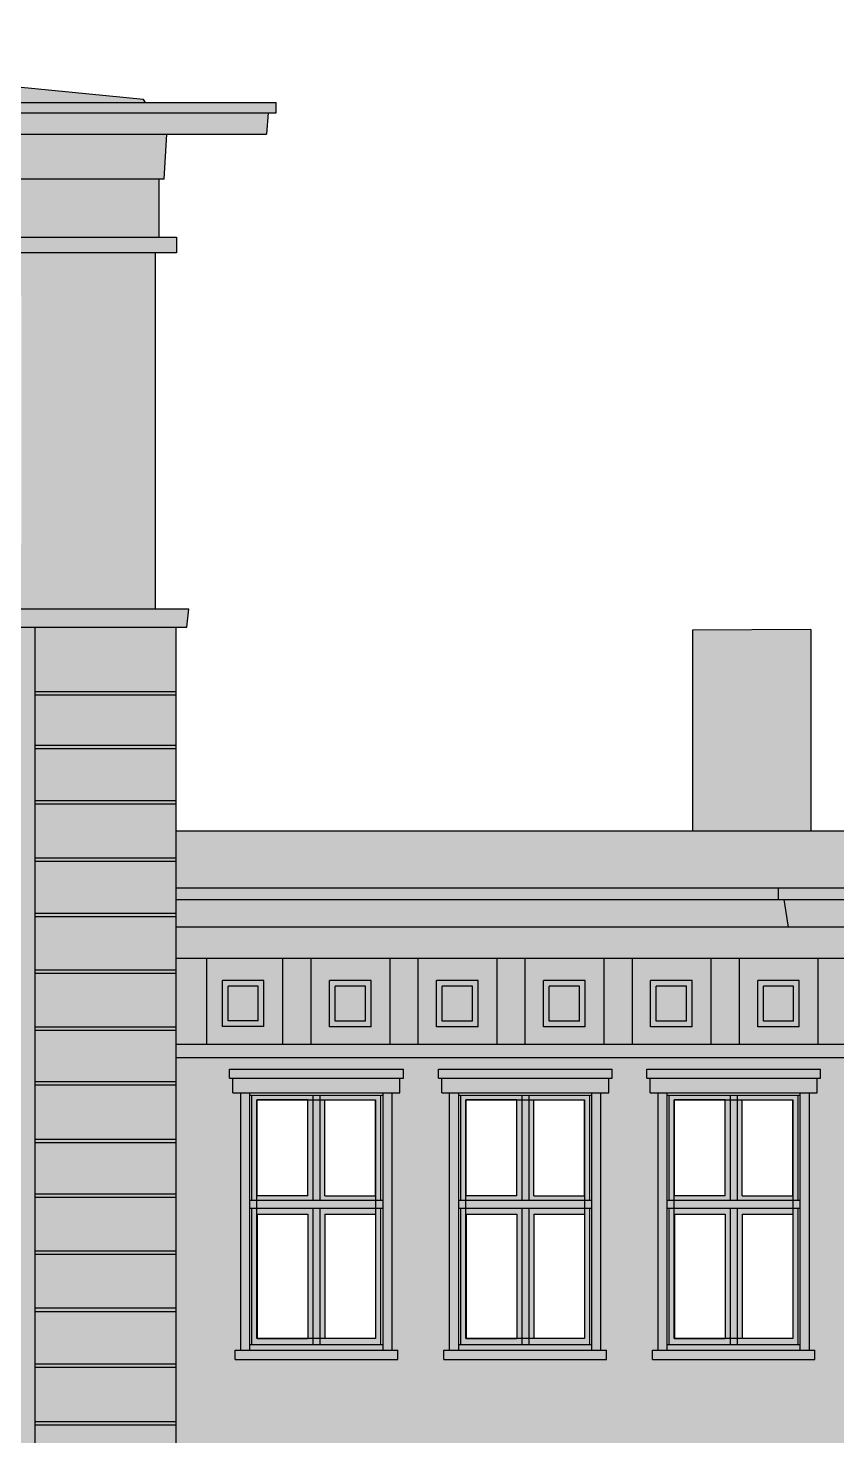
# Model space of a CAD drawing. Header units: metres. Extents: x -6 to 116, y 234 to 267.
# Drawn here: x 17.5 to 24.67, y 251.21 to 263.68 of the extents above; entities that cross this region are included whole.
import ezdxf

# ---------------------------------------------------------------- set-up
doc = ezdxf.new("R2010")
doc.units = ezdxf.units.M
doc.header["$LTSCALE"] = 0.01
doc.header["$XCLIPFRAME"] = 2
doc.linetypes.add('AUSGEZOGEN', pattern=[0])
for name, color, linetype in [('A_Fensterrahmen', 1, 'Continuous'), ('A_Glasbild', 7, 'Continuous'), ('A_Schraff_Dach', 17, 'Continuous'), ('A_Schraff_Fassade_OG', 41, 'Continuous'), ('A_Schraff_Fensterrahmen', 255, 'Continuous'), ('A_Schraff_Gewaende', 23, 'Continuous'), ('A_Schraff_Paneel', 14, 'Continuous'), ('A_Schraff_Sims', 17, 'Continuous'), ('A_Schraff_Stuck', 23, 'Continuous'), ('A_Stuck_am_dach', 2, 'Continuous'), ('FASSADE', 7, 'AUSGEZOGEN'), ('FASSADE_STRUKTUR', 2, 'AUSGEZOGEN')]:
    doc.layers.add(name, color=color, linetype=linetype)
picture_1 = doc.add_image_def('image1.jpg', size_in_pixel=(60, 84))

msp = doc.modelspace()

# ---------------------------------------------------------------- hatches: boundary and pattern name
at = {"layer": 'A_Schraff_Dach'}
for color, points in [(256, [(12.188, 263.676), (5.851, 263.024), (5.849, 263.019), (18.544, 263.019), (18.525, 263.044)]), (256, [(18.734, 262.738), (5.671, 262.738), (5.708, 262.34), (18.708, 262.34)]), (256, [(18.816, 256.568), (18.816, 256.066), (102.152, 256.066), (97.015, 256.568)]), (11, [(18.816, 256.066), (18.816, 255.721), (103.124, 255.721), (103.162, 255.963), (103.212, 255.963), (103.212, 256.066)]), (256, [(18.816, 255.721), (18.816, 255.442), (102.434, 255.442), (102.519, 255.721)])]:
    msp.add_hatch(color=color, dxfattribs=at).paths.add_polyline_path(points)
h = msp.add_hatch(color=11, dxfattribs=at)
h.paths.add_polyline_path([(4.791, 262.927), (4.829, 262.738), (19.614, 262.738), (19.631, 262.927)])
h.paths.add_polyline_path([(19.701, 263.019), (4.721, 263.019), (4.721, 262.927), (19.701, 262.927)])
h = msp.add_hatch(color=256, dxfattribs=at)
h.paths.add_polyline_path([(53.368, 257.68), (50.56, 257.678), (50.56, 256.568), (53.368, 256.568)])
h.paths.add_polyline_path([(24.435, 258.352), (23.386, 258.346), (23.386, 256.568), (24.435, 256.568)])
at = {"layer": 'A_Schraff_Fassade_OG'}
h = msp.add_hatch(color=256, dxfattribs=at)
h.paths.add_polyline_path([(18.634, 261.688), (5.678, 261.688), (5.678, 260.506), (6.948, 260.506), (6.948, 261.301), (8.118, 261.301), (8.118, 260.506), (8.518, 260.506), (8.518, 261.301), (9.688, 261.301), (9.688, 260.506), (10.088, 260.506), (10.088, 261.301), (11.258, 261.301), (11.258, 260.506), (11.564, 260.506), (11.564, 261.301), (12.734, 261.301), (12.734, 260.506), (13.134, 260.506), (13.134, 261.301), (14.304, 261.301), (14.304, 260.506), (14.704, 260.506), (14.704, 261.301), (15.874, 261.301), (15.874, 260.506), (16.274, 260.506), (16.274, 261.301), (17.444, 261.301), (17.444, 260.506), (18.634, 260.506)])
h.paths.add_polyline_path([(8.518, 260.506), (8.118, 260.506), (8.118, 259.111), (6.948, 259.111), (6.948, 260.506), (5.678, 260.506), (5.678, 258.534), (18.634, 258.534), (18.634, 260.506), (17.444, 260.506), (17.444, 259.111), (16.274, 259.111), (16.274, 260.506), (15.874, 260.506), (15.874, 259.111), (14.704, 259.111), (14.704, 260.506), (14.304, 260.506), (14.304, 259.111), (13.134, 259.111), (13.134, 260.506), (12.734, 260.506), (12.734, 259.111), (11.564, 259.111), (11.564, 260.506), (11.258, 260.506), (11.258, 259.111), (10.088, 259.111), (10.088, 260.506), (9.688, 260.506), (9.688, 259.111), (8.518, 259.111)])
h = msp.add_hatch(color=256, dxfattribs=at)
h.paths.add_polyline_path([(9.648, 257.839), (9.578, 257.839), (9.578, 257.969), (9.548, 257.969), (9.548, 258.049), (11.088, 258.049), (11.088, 257.969), (11.058, 257.969), (11.058, 257.839), (10.988, 257.839), (10.988, 256.854), (11.518, 256.854), (11.518, 257.839), (11.448, 257.839), (11.448, 257.969), (11.418, 257.969), (11.418, 258.049), (12.958, 258.049), (12.958, 257.969), (12.928, 257.969), (12.928, 257.839), (12.858, 257.839), (12.858, 256.854), (13.39, 256.854), (13.39, 257.839), (13.32, 257.839), (13.32, 257.969), (13.29, 257.969), (13.29, 258.049), (14.83, 258.049), (14.83, 257.969), (14.8, 257.969), (14.8, 257.839), (14.73, 257.839), (14.73, 256.854), (15.375, 256.854), (15.375, 257.839), (15.305, 257.839), (15.305, 257.969), (15.275, 257.969), (15.275, 258.049), (16.815, 258.049), (16.815, 257.969), (16.785, 257.969), (16.785, 257.839), (16.715, 257.839), (16.715, 256.854), (17.566, 256.854), (17.566, 258.372), (6.811, 258.373), (6.811, 256.854), (7.779, 256.854), (7.779, 257.839), (7.709, 257.839), (7.709, 257.969), (7.679, 257.969), (7.679, 258.049), (9.219, 258.049), (9.219, 257.969), (9.189, 257.969), (9.189, 257.839), (9.119, 257.839), (9.119, 256.854), (9.648, 256.854)])
h.paths.add_polyline_path([(17.566, 256.854), (16.715, 256.854), (16.715, 255.559), (16.815, 255.559), (16.815, 255.479), (15.275, 255.479), (15.275, 255.559), (15.375, 255.559), (15.375, 256.854), (14.73, 256.854), (14.73, 255.559), (14.83, 255.559), (14.83, 255.479), (13.29, 255.479), (13.29, 255.559), (13.39, 255.559), (13.39, 256.854), (12.858, 256.854), (12.858, 255.559), (12.958, 255.559), (12.958, 255.479), (11.418, 255.479), (11.418, 255.559), (11.518, 255.559), (11.518, 256.854), (10.988, 256.854), (10.988, 255.559), (11.088, 255.559), (11.088, 255.479), (9.548, 255.479), (9.548, 255.559), (9.648, 255.559), (9.648, 256.854), (9.119, 256.854), (9.119, 255.559), (9.219, 255.559), (9.219, 255.479), (7.679, 255.479), (7.679, 255.559), (7.779, 255.559), (7.779, 256.854), (6.811, 256.854), (6.811, 253.659), (7.709, 253.659), (7.709, 254.258), (7.639, 254.258), (7.639, 254.388), (7.609, 254.388), (7.609, 254.468), (9.149, 254.468), (9.149, 254.388), (9.119, 254.388), (9.119, 254.258), (9.049, 254.258), (9.049, 253.659), (9.644, 253.659), (9.644, 254.258), (9.574, 254.258), (9.574, 254.388), (9.544, 254.388), (9.544, 254.468), (11.084, 254.468), (11.084, 254.388), (11.054, 254.388), (11.054, 254.258), (10.984, 254.258), (10.984, 253.659), (11.514, 253.659), (11.514, 254.258), (11.444, 254.258), (11.444, 254.388), (11.414, 254.388), (11.414, 254.468), (12.954, 254.468), (12.954, 254.388), (12.924, 254.388), (12.924, 254.258), (12.854, 254.258), (12.854, 253.659), (13.386, 253.659), (13.386, 254.258), (13.316, 254.258), (13.316, 254.388), (13.286, 254.388), (13.286, 254.468), (14.826, 254.468), (14.826, 254.388), (14.796, 254.388), (14.796, 254.258), (14.726, 254.258), (14.726, 253.659), (15.372, 253.659), (15.372, 254.258), (15.302, 254.258), (15.302, 254.388), (15.272, 254.388), (15.272, 254.468), (16.812, 254.468), (16.812, 254.388), (16.782, 254.388), (16.782, 254.258), (16.712, 254.258), (16.712, 253.659), (17.566, 253.659)])
h = msp.add_hatch(color=256, dxfattribs=at)
h.paths.add_polyline_path([(24.918, 254.562), (18.816, 254.562), (18.816, 253.659), (19.387, 253.659), (19.387, 254.251), (19.317, 254.251), (19.317, 254.381), (19.287, 254.381), (19.287, 254.461), (20.827, 254.461), (20.827, 254.381), (20.797, 254.381), (20.797, 254.251), (20.727, 254.251), (20.727, 253.659), (21.237, 253.659), (21.237, 254.251), (21.167, 254.251), (21.167, 254.381), (21.137, 254.381), (21.137, 254.461), (22.677, 254.461), (22.677, 254.381), (22.647, 254.381), (22.647, 254.251), (22.577, 254.251), (22.577, 253.659), (23.082, 253.659), (23.082, 254.251), (23.012, 254.251), (23.012, 254.381), (22.982, 254.381), (22.982, 254.461), (24.522, 254.461), (24.522, 254.381), (24.492, 254.381), (24.492, 254.251), (24.422, 254.251), (24.422, 253.659), (24.918, 253.659)])
h.paths.add_polyline_path([(24.918, 253.659), (24.422, 253.659), (24.422, 251.971), (24.472, 251.971), (24.472, 251.891), (23.032, 251.891), (23.032, 251.971), (23.082, 251.971), (23.082, 253.659), (22.577, 253.659), (22.577, 251.971), (22.627, 251.971), (22.627, 251.891), (21.187, 251.891), (21.187, 251.971), (21.237, 251.971), (21.237, 253.659), (20.727, 253.659), (20.727, 251.971), (20.777, 251.971), (20.777, 251.891), (19.337, 251.891), (19.337, 251.971), (19.387, 251.971), (19.387, 253.659), (18.816, 253.659), (18.816, 249.706), (19.387, 249.706), (19.387, 250.665), (19.317, 250.665), (19.317, 250.795), (19.287, 250.795), (19.287, 250.875), (20.827, 250.875), (20.827, 250.795), (20.797, 250.795), (20.797, 250.665), (20.727, 250.665), (20.727, 249.706), (21.237, 249.706), (21.237, 250.665), (21.167, 250.665), (21.167, 250.795), (21.137, 250.795), (21.137, 250.875), (22.677, 250.875), (22.677, 250.795), (22.647, 250.795), (22.647, 250.665), (22.577, 250.665), (22.577, 249.706), (23.082, 249.706), (23.082, 250.665), (23.012, 250.665), (23.012, 250.795), (22.982, 250.795), (22.982, 250.875), (24.522, 250.875), (24.522, 250.795), (24.492, 250.795), (24.492, 250.665), (24.422, 250.665), (24.422, 249.706), (24.918, 249.706)])
h.paths.add_polyline_path([(24.918, 249.706), (24.422, 249.706), (24.422, 248.385), (24.472, 248.385), (24.472, 248.305), (23.032, 248.305), (23.032, 248.385), (23.082, 248.385), (23.082, 249.706), (22.577, 249.706), (22.577, 248.385), (22.627, 248.385), (22.627, 248.305), (21.187, 248.305), (21.187, 248.385), (21.237, 248.385), (21.237, 249.706), (20.727, 249.706), (20.727, 248.385), (20.777, 248.385), (20.777, 248.305), (19.337, 248.305), (19.337, 248.385), (19.387, 248.385), (19.387, 249.706), (18.816, 249.706), (18.816, 245.725), (19.387, 245.725), (19.387, 247.035), (19.317, 247.035), (19.317, 247.165), (19.287, 247.165), (19.287, 247.245), (20.827, 247.245), (20.827, 247.165), (20.797, 247.165), (20.797, 247.035), (20.727, 247.035), (20.727, 245.725), (21.237, 245.725), (21.237, 247.035), (21.167, 247.035), (21.167, 247.165), (21.137, 247.165), (21.137, 247.245), (22.677, 247.245), (22.677, 247.165), (22.647, 247.165), (22.647, 247.035), (22.577, 247.035), (22.577, 245.725), (23.082, 245.725), (23.082, 247.035), (23.012, 247.035), (23.012, 247.165), (22.982, 247.165), (22.982, 247.245), (24.522, 247.245), (24.522, 247.165), (24.492, 247.165), (24.492, 247.035), (24.422, 247.035), (24.422, 245.725), (24.918, 245.725)])
h.paths.add_polyline_path([(24.918, 245.725), (24.422, 245.725), (24.422, 244.755), (24.472, 244.755), (24.472, 244.675), (23.032, 244.675), (23.032, 244.755), (23.082, 244.755), (23.082, 245.725), (22.577, 245.725), (22.577, 244.755), (22.627, 244.755), (22.627, 244.675), (21.187, 244.675), (21.187, 244.755), (21.237, 244.755), (21.237, 245.725), (20.727, 245.725), (20.727, 244.755), (20.777, 244.755), (20.777, 244.675), (19.337, 244.675), (19.337, 244.755), (19.387, 244.755), (19.387, 245.725), (18.816, 245.725), (18.816, 244.032), (24.918, 244.032)])
h.paths.add_polyline_path([(25.866, 245.725), (24.918, 245.725), (24.918, 244.032), (25.866, 244.032)])
h.paths.add_polyline_path([(25.866, 249.706), (24.918, 249.706), (24.918, 245.725), (25.866, 245.725)])
h.paths.add_polyline_path([(25.866, 253.659), (24.918, 253.659), (24.918, 249.706), (25.866, 249.706)])
h.paths.add_polyline_path([(25.866, 254.562), (24.918, 254.562), (24.918, 253.659), (25.866, 253.659)])
h = msp.add_hatch(color=256, dxfattribs=at)
h.paths.add_polyline_path([(17.566, 253.659), (16.712, 253.659), (16.712, 251.978), (16.812, 251.978), (16.812, 251.898), (15.272, 251.898), (15.272, 251.978), (15.372, 251.978), (15.372, 253.659), (14.726, 253.659), (14.726, 251.978), (14.826, 251.978), (14.826, 251.898), (13.286, 251.898), (13.286, 251.978), (13.386, 251.978), (13.386, 253.659), (12.854, 253.659), (12.854, 251.978), (12.954, 251.978), (12.954, 251.898), (11.414, 251.898), (11.414, 251.978), (11.514, 251.978), (11.514, 253.659), (10.984, 253.659), (10.984, 251.978), (11.084, 251.978), (11.084, 251.898), (9.544, 251.898), (9.544, 251.978), (9.644, 251.978), (9.644, 253.659), (9.049, 253.659), (9.049, 251.978), (9.149, 251.978), (9.149, 251.898), (7.609, 251.898), (7.609, 251.978), (7.709, 251.978), (7.709, 253.659), (6.811, 253.659), (6.811, 249.706), (7.756, 249.706), (7.756, 250.672), (7.686, 250.672), (7.686, 250.802), (7.656, 250.802), (7.656, 250.882), (9.196, 250.882), (9.196, 250.802), (9.166, 250.802), (9.166, 250.672), (9.096, 250.672), (9.096, 249.706), (9.625, 249.706), (9.625, 250.672), (9.555, 250.672), (9.555, 250.802), (9.525, 250.802), (9.525, 250.882), (11.065, 250.882), (11.065, 250.802), (11.035, 250.802), (11.035, 250.672), (10.965, 250.672), (10.965, 249.706), (11.495, 249.706), (11.495, 250.672), (11.425, 250.672), (11.425, 250.802), (11.395, 250.802), (11.395, 250.882), (12.935, 250.882), (12.935, 250.802), (12.905, 250.802), (12.905, 250.672), (12.835, 250.672), (12.835, 249.706), (13.367, 249.706), (13.367, 250.672), (13.297, 250.672), (13.297, 250.802), (13.267, 250.802), (13.267, 250.882), (14.807, 250.882), (14.807, 250.802), (14.777, 250.802), (14.777, 250.672), (14.707, 250.672), (14.707, 249.706), (15.353, 249.706), (15.353, 250.672), (15.283, 250.672), (15.283, 250.802), (15.253, 250.802), (15.253, 250.882), (16.793, 250.882), (16.793, 250.802), (16.763, 250.802), (16.763, 250.672), (16.693, 250.672), (16.693, 249.706), (17.566, 249.706)])
h.paths.add_polyline_path([(17.566, 249.706), (16.693, 249.706), (16.693, 248.392), (16.793, 248.392), (16.793, 248.312), (15.253, 248.312), (15.253, 248.392), (15.353, 248.392), (15.353, 249.706), (14.707, 249.706), (14.707, 248.392), (14.807, 248.392), (14.807, 248.312), (13.267, 248.312), (13.267, 248.392), (13.367, 248.392), (13.367, 249.706), (12.835, 249.706), (12.835, 248.392), (12.935, 248.392), (12.935, 248.312), (11.395, 248.312), (11.395, 248.392), (11.495, 248.392), (11.495, 249.706), (10.965, 249.706), (10.965, 248.392), (11.065, 248.392), (11.065, 248.312), (9.525, 248.312), (9.525, 248.392), (9.625, 248.392), (9.625, 249.706), (9.096, 249.706), (9.096, 248.392), (9.196, 248.392), (9.196, 248.312), (7.656, 248.312), (7.656, 248.392), (7.756, 248.392), (7.756, 249.706), (6.811, 249.706), (6.811, 245.725), (7.799, 245.725), (7.799, 247.046), (7.729, 247.046), (7.729, 247.176), (7.699, 247.176), (7.699, 247.256), (9.239, 247.256), (9.239, 247.176), (9.209, 247.176), (9.209, 247.046), (9.139, 247.046), (9.139, 245.725), (9.679, 245.725), (9.679, 247.042), (9.609, 247.042), (9.609, 247.172), (9.579, 247.172), (9.579, 247.252), (11.119, 247.252), (11.119, 247.172), (11.089, 247.172), (11.089, 247.042), (11.019, 247.042), (11.019, 245.725), (11.559, 245.725), (11.559, 247.042), (11.489, 247.042), (11.489, 247.172), (11.459, 247.172), (11.459, 247.252), (12.999, 247.252), (12.999, 247.172), (12.969, 247.172), (12.969, 247.042), (12.899, 247.042), (12.899, 245.725), (13.439, 245.725), (13.439, 247.042), (13.369, 247.042), (13.369, 247.172), (13.339, 247.172), (13.339, 247.252), (14.879, 247.252), (14.879, 247.172), (14.849, 247.172), (14.849, 247.042), (14.779, 247.042), (14.779, 245.725), (15.319, 245.725), (15.319, 247.042), (15.249, 247.042), (15.249, 247.172), (15.219, 247.172), (15.219, 247.252), (16.759, 247.252), (16.759, 247.172), (16.729, 247.172), (16.729, 247.042), (16.659, 247.042), (16.659, 245.725), (17.566, 245.725)])
h.paths.add_polyline_path([(17.566, 245.725), (16.659, 245.725), (16.659, 244.762), (16.759, 244.762), (16.759, 244.682), (15.219, 244.682), (15.219, 244.762), (15.319, 244.762), (15.319, 245.725), (14.779, 245.725), (14.779, 244.762), (14.879, 244.762), (14.879, 244.682), (13.339, 244.682), (13.339, 244.762), (13.439, 244.762), (13.439, 245.725), (12.899, 245.725), (12.899, 244.762), (12.999, 244.762), (12.999, 244.682), (11.459, 244.682), (11.459, 244.762), (11.559, 244.762), (11.559, 245.725), (11.019, 245.725), (11.019, 244.762), (11.119, 244.762), (11.119, 244.682), (9.579, 244.682), (9.579, 244.762), (9.679, 244.762), (9.679, 245.725), (9.139, 245.725), (9.139, 244.766), (9.239, 244.766), (9.239, 244.686), (7.699, 244.686), (7.699, 244.766), (7.799, 244.766), (7.799, 245.725), (6.811, 245.725), (6.811, 244.032), (17.566, 244.032)])
at = {"layer": 'A_Schraff_Fensterrahmen'}
h = msp.add_hatch(color=256, dxfattribs=at)
h.paths.add_polyline_path([(20.027, 254.231), (19.487, 254.231), (19.487, 253.299), (20.027, 253.299)])
h.paths.add_polyline_path([(19.982, 254.19), (19.982, 253.34), (19.532, 253.34), (19.532, 254.19)], flags=16)
h.paths.add_polyline_path([(20.627, 254.231), (20.087, 254.231), (20.087, 253.299), (20.627, 253.299)])
h.paths.add_polyline_path([(20.132, 254.19), (20.582, 254.19), (20.582, 253.34), (20.132, 253.34)], flags=16)
h.paths.add_polyline_path([(20.087, 254.231), (20.027, 254.231), (20.027, 253.299), (20.087, 253.299)])
h.paths.add_polyline_path([(20.027, 253.229), (19.487, 253.229), (19.487, 252.023), (20.027, 252.023)])
h.paths.add_polyline_path([(19.982, 253.176), (19.982, 252.076), (19.532, 252.076), (19.532, 253.176)], flags=16)
h.paths.add_polyline_path([(20.627, 253.229), (20.087, 253.229), (20.087, 252.023), (20.627, 252.023)])
h.paths.add_polyline_path([(20.582, 253.176), (20.582, 252.076), (20.132, 252.076), (20.132, 253.176)], flags=16)
h.paths.add_polyline_path([(20.087, 253.229), (20.027, 253.229), (20.027, 252.023), (20.087, 252.023)])
h.paths.add_polyline_path([(20.647, 253.266), (19.467, 253.266), (19.467, 253.229), (20.647, 253.229)])
h.paths.add_polyline_path([(20.647, 253.299), (19.467, 253.299), (19.467, 253.266), (20.647, 253.266)])
h.paths.add_polyline_path([(20.647, 252.023), (19.467, 252.023), (19.467, 251.971), (20.647, 251.971)])
h = msp.add_hatch(color=256, dxfattribs=at)
h.paths.add_polyline_path([(21.877, 254.231), (21.337, 254.231), (21.337, 253.299), (21.877, 253.299)])
h.paths.add_polyline_path([(21.832, 254.19), (21.832, 253.34), (21.382, 253.34), (21.382, 254.19)], flags=16)
h.paths.add_polyline_path([(22.477, 254.231), (21.937, 254.231), (21.937, 253.299), (22.477, 253.299)])
h.paths.add_polyline_path([(21.982, 254.19), (22.432, 254.19), (22.432, 253.34), (21.982, 253.34)], flags=16)
h.paths.add_polyline_path([(21.937, 254.231), (21.877, 254.231), (21.877, 253.299), (21.937, 253.299)])
h.paths.add_polyline_path([(21.877, 253.229), (21.337, 253.229), (21.337, 252.023), (21.877, 252.023)])
h.paths.add_polyline_path([(21.832, 253.176), (21.832, 252.076), (21.382, 252.076), (21.382, 253.176)], flags=16)
h.paths.add_polyline_path([(22.477, 253.229), (21.937, 253.229), (21.937, 252.023), (22.477, 252.023)])
h.paths.add_polyline_path([(22.432, 253.176), (22.432, 252.076), (21.982, 252.076), (21.982, 253.176)], flags=16)
h.paths.add_polyline_path([(21.937, 253.229), (21.877, 253.229), (21.877, 252.023), (21.937, 252.023)])
h.paths.add_polyline_path([(22.497, 253.266), (21.317, 253.266), (21.317, 253.229), (22.497, 253.229)])
h.paths.add_polyline_path([(22.497, 253.299), (21.317, 253.299), (21.317, 253.266), (22.497, 253.266)])
h.paths.add_polyline_path([(22.497, 252.023), (21.317, 252.023), (21.317, 251.971), (22.497, 251.971)])
h = msp.add_hatch(color=256, dxfattribs=at)
h.paths.add_polyline_path([(23.722, 254.231), (23.182, 254.231), (23.182, 253.299), (23.722, 253.299)])
h.paths.add_polyline_path([(23.677, 254.19), (23.677, 253.34), (23.227, 253.34), (23.227, 254.19)], flags=16)
h.paths.add_polyline_path([(24.322, 254.231), (23.782, 254.231), (23.782, 253.299), (24.322, 253.299)])
h.paths.add_polyline_path([(23.827, 254.19), (24.277, 254.19), (24.277, 253.34), (23.827, 253.34)], flags=16)
h.paths.add_polyline_path([(23.782, 254.231), (23.722, 254.231), (23.722, 253.299), (23.782, 253.299)])
h.paths.add_polyline_path([(23.722, 253.229), (23.182, 253.229), (23.182, 252.023), (23.722, 252.023)])
h.paths.add_polyline_path([(23.677, 253.176), (23.677, 252.076), (23.227, 252.076), (23.227, 253.176)], flags=16)
h.paths.add_polyline_path([(24.322, 253.229), (23.782, 253.229), (23.782, 252.023), (24.322, 252.023)])
h.paths.add_polyline_path([(24.277, 253.176), (24.277, 252.076), (23.827, 252.076), (23.827, 253.176)], flags=16)
h.paths.add_polyline_path([(23.782, 253.229), (23.722, 253.229), (23.722, 252.023), (23.782, 252.023)])
h.paths.add_polyline_path([(24.342, 253.266), (23.162, 253.266), (23.162, 253.229), (24.342, 253.229)])
h.paths.add_polyline_path([(24.342, 253.299), (23.162, 253.299), (23.162, 253.266), (24.342, 253.266)])
h.paths.add_polyline_path([(24.342, 252.023), (23.162, 252.023), (23.162, 251.971), (24.342, 251.971)])
at = {"layer": 'A_Schraff_Gewaende'}
h = msp.add_hatch(color=256, dxfattribs=at)
h.dxf.hatch_style = 1
h.paths.add_polyline_path([(20.827, 254.461), (19.287, 254.461), (19.287, 254.381), (20.827, 254.381)])
h.paths.add_polyline_path([(20.797, 254.381), (19.317, 254.381), (19.317, 254.251), (20.797, 254.251)])
h.paths.add_polyline_path([(19.467, 254.251), (19.387, 254.251), (19.387, 251.971), (19.467, 251.971)])
h.paths.add_polyline_path([(20.727, 254.251), (20.647, 254.251), (20.647, 251.971), (20.727, 251.971)])
h.paths.add_polyline_path([(20.647, 252.023), (19.467, 252.023), (19.467, 251.971), (20.647, 251.971)])
h.paths.add_polyline_path([(20.827, 251.971), (19.287, 251.971), (19.287, 251.891), (20.827, 251.891)])
h = msp.add_hatch(color=256, dxfattribs=at)
h.dxf.hatch_style = 1
h.paths.add_polyline_path([(22.677, 254.461), (21.137, 254.461), (21.137, 254.381), (22.677, 254.381)])
h.paths.add_polyline_path([(22.647, 254.381), (21.167, 254.381), (21.167, 254.251), (22.647, 254.251)])
h.paths.add_polyline_path([(21.317, 254.251), (21.237, 254.251), (21.237, 251.971), (21.317, 251.971)])
h.paths.add_polyline_path([(22.577, 254.251), (22.497, 254.251), (22.497, 251.971), (22.577, 251.971)])
h.paths.add_polyline_path([(22.497, 252.023), (21.317, 252.023), (21.317, 251.971), (22.497, 251.971)])
h.paths.add_polyline_path([(22.677, 251.971), (21.137, 251.971), (21.137, 251.891), (22.677, 251.891)])
h = msp.add_hatch(color=256, dxfattribs=at)
h.dxf.hatch_style = 1
h.paths.add_polyline_path([(24.522, 254.461), (22.982, 254.461), (22.982, 254.381), (24.522, 254.381)])
h.paths.add_polyline_path([(24.492, 254.381), (23.012, 254.381), (23.012, 254.251), (24.492, 254.251)])
h.paths.add_polyline_path([(23.162, 254.251), (23.082, 254.251), (23.082, 251.971), (23.162, 251.971)])
h.paths.add_polyline_path([(24.422, 254.251), (24.342, 254.251), (24.342, 251.971), (24.422, 251.971)])
h.paths.add_polyline_path([(24.342, 252.023), (23.162, 252.023), (23.162, 251.971), (24.342, 251.971)])
h.paths.add_polyline_path([(24.522, 251.971), (22.982, 251.971), (22.982, 251.891), (24.522, 251.891)])
at = {"layer": 'A_Schraff_Paneel'}
msp.add_hatch(color=256, dxfattribs=at).paths.add_polyline_path([(17.566, 244.033), (18.816, 244.034), (18.816, 258.372), (17.566, 258.372)])
at = {"layer": 'A_Schraff_Sims'}
h = msp.add_hatch(color=256, dxfattribs=at)
h.paths.add_polyline_path([(18.819, 261.826), (5.56, 261.826), (5.56, 261.688), (18.819, 261.688)])
h.paths.add_polyline_path([(18.927, 258.534), (5.46, 258.534), (5.486, 258.373), (18.91, 258.372)])
msp.add_hatch(color=256, dxfattribs=at).paths.add_polyline_path([(102.444, 254.562), (102.511, 254.562), (102.511, 254.681), (18.816, 254.681), (18.816, 254.562)])
at = {"layer": 'A_Schraff_Stuck'}
for points in [[(18.661, 262.34), (5.733, 262.34), (5.733, 261.826), (18.661, 261.826)], [(18.816, 255.442), (18.816, 254.681), (102.342, 254.681), (102.342, 255.442)]]:
    msp.add_hatch(color=256, dxfattribs=at).paths.add_polyline_path(points)

# ---------------------------------------------------------------- linework, layer by layer
at = {"layer": 'A_Fensterrahmen'}
for p, q in [((19.467, 254.231), (20.647, 254.231)), ((19.487, 253.299), (19.487, 254.231)), ((19.982, 254.19), (19.532, 254.19)), ((19.532, 253.34), (19.532, 254.19)), ((19.982, 253.34), (19.982, 254.19)), ((20.027, 254.231), (20.027, 253.299)), ((20.087, 254.231), (20.087, 253.299)), ((20.132, 254.19), (20.582, 254.19)), ((20.132, 253.34), (20.132, 254.19)), ((20.582, 253.34), (20.582, 254.19)), ((20.627, 253.299), (20.627, 254.231)), ((21.317, 254.231), (22.497, 254.231)), ((21.337, 253.299), (21.337, 254.231)), ((21.832, 254.19), (21.382, 254.19)), ((21.382, 253.34), (21.382, 254.19)), ((21.832, 253.34), (21.832, 254.19)), ((21.877, 254.231), (21.877, 253.299)), ((21.937, 254.231), (21.937, 253.299)), ((21.982, 254.19), (22.432, 254.19)), ((21.982, 253.34), (21.982, 254.19)), ((22.432, 253.34), (22.432, 254.19)), ((22.477, 253.299), (22.477, 254.231)), ((23.162, 254.231), (24.342, 254.231)), ((23.182, 253.299), (23.182, 254.231)), ((23.677, 254.19), (23.227, 254.19)), ((23.227, 253.34), (23.227, 254.19)), ((23.677, 253.34), (23.677, 254.19)), ((23.722, 254.231), (23.722, 253.299)), ((23.782, 254.231), (23.782, 253.299)), ((23.827, 254.19), (24.277, 254.19)), ((23.827, 253.34), (23.827, 254.19)), ((24.277, 253.34), (24.277, 254.19)), ((24.322, 253.299), (24.322, 254.231)), ((19.467, 253.299), (20.647, 253.299)), ((19.982, 253.34), (19.532, 253.34)), ((20.132, 253.34), (20.582, 253.34)), ((21.317, 253.299), (22.497, 253.299)), ((21.832, 253.34), (21.382, 253.34)), ((21.982, 253.34), (22.432, 253.34)), ((23.162, 253.299), (24.342, 253.299)), ((23.677, 253.34), (23.227, 253.34)), ((23.827, 253.34), (24.277, 253.34)), ((19.467, 253.229), (20.647, 253.229)), ((19.487, 252.023), (19.487, 253.229)), ((19.532, 253.176), (19.532, 252.076)), ((19.532, 253.176), (19.982, 253.176)), ((19.982, 253.176), (19.982, 252.076)), ((20.027, 253.229), (20.027, 252.023)), ((20.087, 253.229), (20.087, 252.023)), ((20.132, 253.176), (20.132, 252.076)), ((20.132, 253.176), (20.582, 253.176)), ((20.582, 253.176), (20.582, 252.076)), ((20.627, 252.023), (20.627, 253.229)), ((21.317, 253.229), (22.497, 253.229)), ((21.337, 252.023), (21.337, 253.229)), ((21.382, 253.176), (21.382, 252.076)), ((21.382, 253.176), (21.832, 253.176)), ((21.832, 253.176), (21.832, 252.076)), ((21.877, 253.229), (21.877, 252.023)), ((21.937, 253.229), (21.937, 252.023)), ((21.982, 253.176), (21.982, 252.076)), ((21.982, 253.176), (22.432, 253.176)), ((22.432, 253.176), (22.432, 252.076)), ((22.477, 252.023), (22.477, 253.229)), ((23.162, 253.229), (24.342, 253.229)), ((23.182, 252.023), (23.182, 253.229)), ((23.227, 253.176), (23.227, 252.076)), ((23.227, 253.176), (23.677, 253.176)), ((23.677, 253.176), (23.677, 252.076)), ((23.722, 253.229), (23.722, 252.023)), ((23.782, 253.229), (23.782, 252.023)), ((23.827, 253.176), (23.827, 252.076)), ((23.827, 253.176), (24.277, 253.176)), ((24.277, 253.176), (24.277, 252.076)), ((24.322, 252.023), (24.322, 253.229)), ((19.467, 252.023), (20.647, 252.023)), ((19.532, 252.076), (19.982, 252.076)), ((20.582, 252.076), (20.132, 252.076)), ((21.317, 252.023), (22.497, 252.023)), ((21.382, 252.076), (21.832, 252.076)), ((22.432, 252.076), (21.982, 252.076)), ((23.162, 252.023), (24.342, 252.023)), ((23.227, 252.076), (23.677, 252.076)), ((24.277, 252.076), (23.827, 252.076))]:
    msp.add_line(p, q, dxfattribs=at)
at = {"layer": 'A_Stuck_am_dach'}
for p, q in [((19.083, 255.442), (19.083, 254.681)), ((19.758, 255.442), (19.758, 254.681)), ((20.008, 255.442), (20.008, 254.681)), ((20.706, 255.442), (20.706, 254.681)), ((20.956, 255.442), (20.956, 254.681)), ((21.654, 255.442), (21.654, 254.681)), ((21.904, 255.442), (21.904, 254.681)), ((22.602, 255.442), (22.602, 254.681)), ((22.852, 255.442), (22.852, 254.681)), ((23.55, 255.442), (23.55, 254.681)), ((23.8, 255.442), (23.8, 254.681)), ((24.498, 255.442), (24.498, 254.681)), ((19.593, 255.246), (19.225, 255.246)), ((19.225, 254.837), (19.225, 255.246)), ((19.593, 254.837), (19.593, 255.246)), ((20.541, 255.244), (20.173, 255.244)), ((20.173, 254.835), (20.173, 255.244)), ((20.541, 254.835), (20.541, 255.244)), ((21.489, 255.244), (21.121, 255.244)), ((21.121, 254.835), (21.121, 255.244)), ((21.489, 254.835), (21.489, 255.244)), ((22.437, 255.244), (22.069, 255.244)), ((22.069, 254.835), (22.069, 255.244)), ((22.437, 254.835), (22.437, 255.244)), ((23.385, 255.244), (23.017, 255.244)), ((23.017, 254.835), (23.017, 255.244)), ((23.385, 254.835), (23.385, 255.244)), ((24.333, 255.244), (23.965, 255.244)), ((23.965, 254.835), (23.965, 255.244)), ((24.333, 254.835), (24.333, 255.244)), ((19.543, 255.196), (19.275, 255.196)), ((19.275, 254.887), (19.275, 255.196)), ((19.543, 254.887), (19.543, 255.196)), ((20.491, 255.194), (20.223, 255.194)), ((20.223, 254.885), (20.223, 255.194)), ((20.491, 254.885), (20.491, 255.194)), ((21.439, 255.194), (21.171, 255.194)), ((21.171, 254.885), (21.171, 255.194)), ((21.439, 254.885), (21.439, 255.194)), ((22.387, 255.194), (22.119, 255.194)), ((22.119, 254.885), (22.119, 255.194)), ((22.387, 254.885), (22.387, 255.194)), ((23.335, 255.194), (23.067, 255.194)), ((23.067, 254.885), (23.067, 255.194)), ((23.335, 254.885), (23.335, 255.194)), ((24.283, 255.194), (24.015, 255.194)), ((24.015, 254.885), (24.015, 255.194)), ((24.283, 254.885), (24.283, 255.194)), ((19.543, 254.887), (19.275, 254.887)), ((20.491, 254.885), (20.223, 254.885)), ((21.439, 254.885), (21.171, 254.885)), ((22.387, 254.885), (22.119, 254.885)), ((23.335, 254.885), (23.067, 254.885)), ((24.283, 254.885), (24.015, 254.885)), ((19.593, 254.837), (19.225, 254.837)), ((20.541, 254.835), (20.173, 254.835)), ((21.489, 254.835), (21.121, 254.835)), ((22.437, 254.835), (22.069, 254.835)), ((23.385, 254.835), (23.017, 254.835)), ((24.333, 254.835), (23.965, 254.835))]:
    msp.add_line(p, q, dxfattribs=at)
at = {"layer": 'FASSADE'}
for p, q in [((18.525, 263.044), (12.188, 263.676)), ((4.721, 263.019), (19.701, 263.019)), ((18.544, 263.019), (18.525, 263.044)), ((19.701, 262.927), (19.701, 263.019)), ((4.721, 262.927), (19.701, 262.927)), ((19.631, 262.927), (19.614, 262.738)), ((4.829, 262.738), (19.614, 262.738)), ((18.708, 262.34), (18.734, 262.738)), ((18.708, 262.34), (5.708, 262.34)), ((18.661, 262.34), (18.661, 261.827)), ((5.56, 261.826), (18.819, 261.826)), ((18.819, 261.826), (18.819, 261.688)), ((18.819, 261.688), (5.56, 261.688)), ((18.634, 258.534), (18.634, 261.688)), ((18.927, 258.534), (5.46, 258.534)), ((18.91, 258.372), (18.927, 258.534)), ((5.486, 258.373), (18.91, 258.372)), ((18.816, 244.032), (18.816, 258.372)), ((18.816, 244.034), (18.816, 258.367)), ((24.435, 258.352), (23.386, 258.346)), ((24.435, 258.352), (24.435, 256.57)), ((23.386, 258.346), (23.386, 256.57)), ((97.015, 256.568), (18.816, 256.568)), ((18.816, 256.066), (103.212, 256.066)), ((24.15, 255.963), (24.15, 256.066)), ((18.816, 255.963), (103.212, 255.963)), ((24.238, 255.716), (24.2, 255.963)), ((18.816, 255.721), (103.124, 255.721)), ((18.816, 255.442), (102.434, 255.442)), ((19.558, 255.442), (24.243, 255.442)), ((18.816, 254.681), (102.511, 254.681)), ((18.816, 254.562), (102.511, 254.562)), ((19.287, 254.381), (19.287, 254.461)), ((19.287, 254.461), (20.827, 254.461)), ((19.287, 254.381), (20.827, 254.381)), ((19.317, 254.251), (19.317, 254.381)), ((20.797, 254.251), (20.797, 254.381)), ((20.827, 254.381), (20.827, 254.461)), ((21.137, 254.381), (21.137, 254.461)), ((21.137, 254.461), (22.677, 254.461)), ((21.137, 254.381), (22.677, 254.381)), ((21.167, 254.251), (21.167, 254.381)), ((22.647, 254.251), (22.647, 254.381)), ((22.677, 254.381), (22.677, 254.461)), ((22.982, 254.381), (22.982, 254.461)), ((22.982, 254.461), (24.522, 254.461)), ((22.982, 254.381), (24.522, 254.381)), ((23.012, 254.251), (23.012, 254.381)), ((24.492, 254.251), (24.492, 254.381)), ((24.522, 254.381), (24.522, 254.461)), ((19.317, 254.251), (20.797, 254.251)), ((19.387, 251.971), (19.387, 254.251)), ((19.467, 251.971), (19.467, 254.251)), ((20.647, 251.971), (20.647, 254.251)), ((20.727, 251.971), (20.727, 254.251)), ((21.167, 254.251), (22.647, 254.251)), ((21.237, 251.971), (21.237, 254.251)), ((21.317, 251.971), (21.317, 254.251)), ((22.497, 251.971), (22.497, 254.251)), ((22.577, 251.971), (22.577, 254.251)), ((23.012, 254.251), (24.492, 254.251)), ((23.082, 251.971), (23.082, 254.251)), ((23.162, 251.971), (23.162, 254.251)), ((24.342, 251.971), (24.342, 254.251)), ((24.422, 251.971), (24.422, 254.251)), ((19.337, 251.891), (19.337, 251.971)), ((19.337, 251.971), (20.777, 251.971)), ((19.337, 251.891), (20.777, 251.891)), ((20.777, 251.891), (20.777, 251.971)), ((21.187, 251.891), (21.187, 251.971)), ((21.187, 251.971), (22.627, 251.971)), ((21.187, 251.891), (22.627, 251.891)), ((22.627, 251.891), (22.627, 251.971)), ((23.032, 251.891), (23.032, 251.971)), ((23.032, 251.971), (24.472, 251.971)), ((23.032, 251.891), (24.472, 251.891)), ((24.472, 251.891), (24.472, 251.971))]:
    msp.add_line(p, q, dxfattribs=at)
at = {"layer": 'FASSADE_STRUKTUR'}
for p, q in [((17.566, 244.033), (17.566, 258.372)), ((18.816, 257.8), (17.566, 257.8)), ((18.816, 257.77), (17.566, 257.77)), ((18.816, 257.325), (17.566, 257.325)), ((18.816, 257.295), (17.566, 257.295)), ((18.816, 256.835), (17.566, 256.835)), ((18.816, 256.805), (17.566, 256.805)), ((18.816, 256.328), (17.566, 256.328)), ((18.816, 256.298), (17.566, 256.298)), ((18.816, 255.838), (17.566, 255.838)), ((18.816, 255.808), (17.566, 255.808)), ((18.816, 255.337), (17.566, 255.337)), ((18.816, 255.307), (17.566, 255.307)), ((18.816, 254.832), (17.566, 254.832)), ((18.816, 254.802), (17.566, 254.802)), ((18.816, 254.347), (17.566, 254.347)), ((18.816, 254.317), (17.566, 254.317)), ((18.816, 253.838), (17.566, 253.838)), ((18.816, 253.808), (17.566, 253.808)), ((18.816, 253.353), (17.566, 253.353)), ((18.816, 253.323), (17.566, 253.323)), ((18.816, 252.848), (17.566, 252.848)), ((18.816, 252.818), (17.566, 252.818)), ((18.816, 252.343), (17.566, 252.343)), ((18.816, 252.313), (17.566, 252.313)), ((18.816, 251.848), (17.566, 251.848)), ((18.816, 251.818), (17.566, 251.818)), ((18.816, 251.338), (17.566, 251.338)), ((18.816, 251.308), (17.566, 251.308))]:
    msp.add_line(p, q, dxfattribs=at)

# ---------------------------------------------------------------- pictures from other files: only their frames are drawn
at = {"layer": 'A_Glasbild'}
image = msp.add_image(picture_1, insert=(21.062, 254.19), size_in_units=(1.531, 2.143), rotation=180, dxfattribs=at)
image.set_boundary_path([(18.34, 0.64), (59.5, 83.5)])
image = msp.add_image(picture_1, insert=(22.912, 254.19), size_in_units=(1.531, 2.143), rotation=180, dxfattribs=at)
image.set_boundary_path([(18.34, 0.64), (59.5, 83.5)])
image = msp.add_image(picture_1, insert=(24.757, 254.19), size_in_units=(1.531, 2.143), rotation=180, dxfattribs=at)
image.set_boundary_path([(18.34, 0.64), (59.5, 83.5)])

doc.saveas('drawing.dxf')
